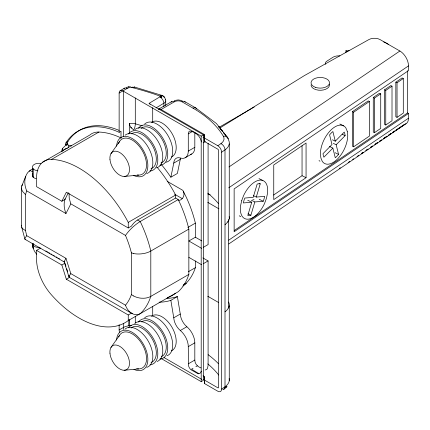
<?xml version="1.0" encoding="UTF-8"?>
<svg xmlns="http://www.w3.org/2000/svg" width="430" height="430" viewBox="0 0 430 430"><rect width="100%" height="100%" fill="white"/><g stroke="black" fill="none" stroke-linecap="round" stroke-linejoin="round"><path stroke-width="0.64" d="M165.733 105.457L165.733 100.83M129.059 319.753L129.043 325.768L129.097 319.786M69.036 193.452L69.246 198.434L70.816 203.852L125.501 235.425A78.593 45.376 60 0 1 131.408 252.851L131.408 294.593A78.593 45.376 60 0 1 125.501 305.198C127.318 311.062 133.875 317.216 140.201 313.685A92.31 53.293 60 0 0 150.806 296.388L188.851 274.421L188.851 229.093A92.31 53.293 60 0 0 178.246 199.552L175.628 198.036L137.584 220.004A13.717 7.917 -60 0 0 131.386 226.164L128.258 227.97L66.349 192.231L61.85 201.256L36.555 186.658L36.555 178.025A36.926 21.317 60 0 1 51.519 159.401L98.889 132.053A91.783 52.992 60 0 1 120.835 137.842M161.159 164.255A96.003 55.427 60 0 1 170.855 177.219L173.758 163.11A11.927 6.885 60 0 1 180.315 157.987A14.448 8.342 60 0 0 188.286 151.08L188.286 133.87L188.985 131.499L189.856 130.994C195.365 131.859 200.59 136.299 201.417 142.007M61.705 151.806L62.597 148.42L64.968 146.001M123.867 88.854A5.273 3.048 60 0 1 127.189 88.419A5.273 3.048 0 0 1 131.892 87.58L133.106 87.801A258.468 149.226 0 0 1 154.719 94.218L160.342 96.245A1.053 0.607 0 0 1 160.46 96.524L148.979 103.404L203.433 134.843L203.433 380.34L201.197 381.63L161.159 358.518M180.417 158.175A11.927 6.885 60 0 0 180.283 159.337L177.386 173.451L170.855 177.219M32.444 173.645C31.637 176.026 33.739 178.402 36.088 178.611M132.478 313.443A13.717 7.917 -60 0 1 131.386 313.164L69.053 277.194L64.124 261.66L65.978 258.339L26.773 235.704A78.593 45.376 60 0 1 25.515 230.614L25.515 194.559A78.593 45.376 60 0 1 26.773 190.915C23.311 183.631 23.973 172.57 32.427 169.119M195.376 260.962L195.376 267.67A89.144 51.471 60 0 1 186.093 283.246L182.895 286.004M64.887 199.455C63.463 204.078 64.221 209.12 65.978 213.549L70.816 203.852M247.734 200.251L251.749 202.224L247.804 215.468A17.141 9.073 -63.8 0 0 250.894 215.204L254.845 201.96L263.23 201.24A17.141 9.073 -63.8 0 0 264.686 196.359L256.296 197.074L253.431 195.666M256.296 197.074L260.247 183.83L259.096 183.266M64.124 261.66L64.441 262.085L24.945 239.274L25.074 237.946L26.773 235.704M21.758 186.136L25.553 176.628M131.892 87.58L132.139 86.951L132.51 87.672L133.451 87.419A5.273 1.79 -75.2 0 1 134.88 87.333M62.597 148.42L61.898 150.135M201.353 371.128L200.396 372.939L199.536 373.632L198.144 373.799L190.99 369.773A5.058 2.919 60 0 1 188.458 365.387L188.286 346.618A14.448 8.342 60 0 0 180.315 330.503A11.927 6.885 60 0 1 173.758 317.808L170.855 300.344L177.386 296.576L180.283 314.04A11.927 6.885 60 0 0 186.846 326.736A14.448 8.342 60 0 1 194.817 342.844L194.817 360.055C194.774 363.769 197.574 366.742 200.95 367.924M61.85 201.256L64.978 199.45L68.354 192.683M228.287 220.864A15.716 9.073 0 0 1 227.787 221.928L225.003 224.804M125.501 235.425C129.376 229.856 134.44 225.089 140.201 221.514L178.246 199.552M110.967 153.634L119.411 141.696M110.967 347.445L119.411 335.507M65.978 258.339L70.816 273.625L69.246 275.877L69.053 277.194M227.787 221.928L228.566 220.972A18.463 10.659 0 0 0 229.179 216.639M133.106 87.801L133.451 87.419M332.411 139.782L335.282 141.196L344.237 132.096A17.141 9.073 -63.8 0 1 345.118 135.66L336.169 144.754L338.566 154.408A17.141 9.073 -63.8 0 1 335.266 157.762L332.863 148.108L329.423 146.415M332.863 148.108L323.908 157.203A17.141 9.073 -63.8 0 1 323.027 153.644L331.981 144.55L329.579 134.896A17.141 9.073 -63.8 0 1 332.885 131.542L335.282 141.196M165.045 102.49L156.058 107.93M224.234 388.903L226.916 386.425L223.82 389.214M226.158 387.113L226.916 386.425M183.39 285.617L186.093 283.246L184.024 284.585M178.719 200.579C183.551 199.627 185.384 194.296 182.895 190.388L167.189 181.32M67.929 141.545L66.064 142.62A5.273 3.048 60 0 0 65.607 144.421L65.693 145.415L67.515 144.045L67.472 143.346A5.273 3.048 60 0 1 67.929 141.545A97.583 56.341 60 0 1 119.126 130.403M183.502 284.923L186.093 283.246M171.839 101.496L158.412 109.252A5.273 3.048 60 0 1 161.051 109.51L204.18 134.413L204.524 138.057L217.838 145.749L220.961 143.599A13.185 7.611 0 0 0 223.342 136.245A126.597 73.089 0 0 0 193.049 108.177L181.938 101.759A5.273 3.048 0 0 0 174.478 101.759A5.273 3.048 60 0 0 171.151 102.195M203.1 375.841L204.18 376.465L204.524 383.555L217.838 391.241A5.284 3.053 60 0 0 221.59 389.102L221.584 152.215L225.003 149.86A18.463 10.659 0 0 0 228.33 139.567A5.273 4.074 -30.6 0 0 223.342 136.245M221.584 389.096L225.003 386.742A18.463 10.659 0 0 0 229.179 378.577M228.98 166.948L399.889 51.014A12.153 7.02 60 0 1 408.511 65.887L408.5 70.622L234.14 188.899L234.14 231.754L408.5 113.477L407.565 112.934L407.565 70.751M228.717 187.84L408.5 65.881M352.417 111.628L368.241 100.894L369.445 101.485L369.445 136.063L353.621 146.802L352.417 146.211L352.417 111.628L353.621 112.219L369.445 101.485M373.272 97.481L379.523 93.24L380.727 93.831L380.727 128.414L374.476 132.655L373.272 132.064L373.272 97.481L374.476 98.072L380.727 93.831M384.554 89.827L390.805 85.586L392.01 86.177L392.01 120.76L385.758 125.001L384.554 124.41L384.554 89.827L385.758 90.418L392.01 86.177M395.837 82.173L402.088 77.932L403.292 78.523L403.292 113.106L397.04 117.347L395.837 116.756L395.837 82.173L397.04 82.77L403.292 78.523M273.571 195.037L302.048 175.725L302.048 145.722M306.063 177.697L273.754 199.611L273.754 164.943L306.063 143.029L306.063 177.697L302.048 175.725M234.248 230.507L407.565 112.934M228.717 240.166L408.5 118.212L408.5 113.477M228.798 243.955L405.979 123.765M361.463 153.483L363.13 152.354L361.485 153.505M365.914 150.478L367.032 149.726M370.37 147.474L372.595 145.974L370.391 147.49M377.61 142.593L374.826 144.469L377.626 142.609M383.732 138.465L387.075 136.213L383.748 138.476M392.644 132.456L394.869 130.956L392.649 132.462M339.227 168.533L340.34 167.786M348.133 162.524L349.8 161.395M352.584 159.519L353.696 158.767M357.034 156.509L358.706 155.386M365.941 150.5L368.166 148.995M219.972 127.936L304.209 75.696L368.962 39.533A7.912 4.569 0 0 1 380.05 39.581L399.889 51.014M120.228 90.655L124.549 88.155M66.064 142.62A97.583 56.341 60 0 1 119.137 132.295L119.137 93.068L127.189 88.419M67.472 143.346L65.607 144.421L67.515 144.045L67.655 144.781L65.693 145.415M42.328 162.449L89.698 135.101A36.926 21.317 60 0 1 98.889 132.053M119.137 132.295L121.002 131.22L121.002 138.492M161.051 109.51L174.478 101.759M188.286 133.87L192.64 131.36M119.137 93.068A5.273 3.048 60 0 1 122.867 90.913L201.197 136.138L203.433 134.843M218.843 127.457L254.216 107.032M188.286 151.08L194.817 147.313L194.817 132.752M203.202 142.846L205.373 141.588M173.758 163.11L180.283 159.337M185.12 157.794L191.646 154.021M188.851 274.421A92.31 53.293 60 0 1 178.246 291.717L128.258 320.57A91.783 52.992 60 0 1 51.519 294.937A36.926 21.317 60 0 1 36.555 259.032L36.555 250.4L40.716 248.002M128.258 227.97L128.258 222.375L175.628 195.021A91.783 52.992 60 0 0 157.068 167.238M36.555 250.4L61.85 265.004L64.457 263.499M61.85 265.004L66.349 279.231L69.477 277.425L68.891 275.565M187.846 227.486L195.376 223.138A89.144 51.471 60 0 0 186.093 196.843L183.384 191.468M188.851 229.093L150.806 251.055A13.599 6.557 -7.1 0 1 143.754 253.528L141.067 253.888A13.959 6.584 -7.1 0 1 133.461 253.485M201.734 240.891L195.376 237.22L188.851 240.988L201.568 248.33M203.202 247.39L208.093 244.562L208.093 143.367M188.426 271.679L195.376 267.67M203.202 263.757L208.093 260.929L208.093 365.473L207.47 368.467L206.69 369.472L205.131 370.004M66.349 279.231L128.258 314.97L131.386 313.164M119.545 332.137A5.273 3.048 60 0 1 119.137 329.95L123.458 327.456A10.551 6.09 0 0 1 131.591 325.682M173.758 317.808L180.283 314.04M180.315 330.503L186.846 326.736M188.286 346.618L194.817 342.844M188.286 363.823L194.817 360.055M192.995 368.338L191.549 369.171L197.467 372.848A5.714 3.3 60 0 0 198.794 373.353M195.886 366.666L197.332 365.833M160.111 96.073L160.734 95.809A5.273 3.048 -60 0 1 163.47 96.524M126.269 87.381L130.462 86.591M128.258 86.865L128.581 86.785M174.252 100.534L178.208 99.921L182.164 100.534M160.342 96.245L161.497 95.971L159.992 96.019L160.379 95.648A5.273 2.236 -70.7 0 1 162.164 95.67M124.146 176.456L138.702 175.112M124.146 370.268L138.702 368.924M252.759 199.821L254.049 199.708M251.749 202.224L243.364 202.944A17.141 9.073 -63.8 0 1 244.815 198.058L253.205 197.338L257.151 184.094A17.141 9.073 -63.8 0 1 260.247 183.83M160.148 96.954L161.497 97.368L160.256 96.879M160.46 96.524L161.825 96.669L160.444 96.621L161.739 97.029L160.406 96.712M207.937 194.091L210.152 194.688M131.408 252.851L133.477 253.469M134.391 86.994L161.556 95.293M24.945 239.274L25.553 239.462M142.222 125.823L135.294 123.808A10.562 6.079 -0.9 0 0 129.376 123.41M71.52 145.921L68.203 145.018A17.63 0.306 89.3 0 1 68.252 145.195M339.877 124.012L343.742 125.909M342.253 134.246L345.118 135.66M333.298 143.346L336.169 144.754M335.12 152.714L338.566 154.408M258.984 178.606L262.848 180.503M259.215 199.267L263.23 201.24M251.4 200.267L254.845 201.96M248.029 213.791L250.894 215.204M345.892 52.594L345.892 50.799L347.644 51.707M25.515 230.614L22.548 228.652L21.769 227.438A13.674 6.762 -6.6 0 1 21.634 225.223M184.572 101.496L195.688 107.914L216.398 123.501L227.787 137.718M203.03 137.197L204.18 137.858L204.524 141.502L217.838 149.194A1.059 0.613 60 0 1 218.59 150.484L218.59 387.365A1.059 0.613 60 0 1 217.838 387.796L204.524 380.109L204.18 376.465M207.776 202.385L218.913 208.819M174.639 194.236L182.175 198.585M137.584 220.004L140.201 221.514A92.31 53.293 60 0 1 150.806 251.055L150.806 296.388M202.89 257.925L208.093 260.929M188.851 257.355L201.568 264.697M32.255 171.683L30.121 170.452A92.31 53.293 60 0 0 29.552 171.473M26.773 190.915L65.978 213.549M207.776 296.281L218.553 302.5M45.838 250.959L47.542 251.942M48.681 252.598L49.821 253.259M50.96 253.915L52.094 254.571M53.234 255.232L54.373 255.888M56.083 256.871L57.217 257.527M58.356 258.188L59.496 258.844M70.816 273.625L125.501 305.198M203.03 379.244L204.18 379.91M164.04 357.561L201.697 379.335M131.408 294.593L133.477 295.937M129.371 133.413L129.371 123.383L129.769 125.345L130.827 127.275L133.768 130.01A5.273 1.838 -76.1 0 0 135.294 123.808L135.294 97.954M162.787 95.831L164.835 97.836L165.55 99.717M160.734 97.341L162.787 99.739L163.696 101.98A5.273 3.048 60 0 1 163.878 103.415L163.878 106.726M163.163 96.126L164.271 97.051L163.545 96.406M25.515 194.559L22.548 191.393L21.769 189.646A13.674 8.874 7.6 0 1 22.516 184.508M130.827 127.275L131.51 128.108M36.711 254.211C33.97 251.373 32.605 247.492 32.433 243.59A6.552 3.784 0 0 0 39.377 247.503M222.74 131.591L218.773 126.549L222.729 131.714M223.519 132.741L224.309 133.768M225.105 134.794L228.271 138.906M41.006 163.464A6.552 3.784 0 0 0 34.346 164.384A6.552 3.784 0 0 0 32.75 168.232L33.142 168.78A6.552 3.784 0 0 0 37.953 170.796M64.978 263.198L65.957 266.288M66.736 268.761L67.72 271.857M21.769 227.438L24.795 238.747M32.519 244.364L33.239 248.395L32.433 243.59M32.669 243.391L32.831 245.1M68.305 145.808L68.402 147.775M32.75 168.232L32.831 176.924M33.481 243.794L33.497 245.799L33.492 243.788M33.142 168.78L33.18 177.488M397.04 82.77L397.04 117.347M385.758 90.418L385.758 125.001M374.476 98.072L374.476 132.655M353.621 112.219L353.621 146.802M229.26 143.883L229.26 218.822M229.26 305.821L229.26 380.765M228.604 219.338L228.604 305.671A15.716 9.073 0 0 1 228.287 307.864M204.524 138.057L204.524 141.502M204.524 380.109L204.524 383.555M204.18 134.413L204.18 137.858M201.197 136.138L201.197 381.63M195.376 223.138L195.376 237.22M175.628 195.021L175.628 198.036M152.709 122.453L152.709 109.865A5.273 3.048 60 0 0 152.301 107.672M152.709 306.321L152.709 315.598M135.294 316.276L135.294 322.903M128.258 314.97L128.258 320.57M123.458 91.241L123.458 136.74M123.458 323.441L123.458 327.456A5.273 3.048 60 0 0 123.867 329.643M119.137 324.629L119.137 329.95M21.5 187.878L21.5 226.132M329.38 84.113A9.229 5.332 0 0 1 320.984 90.257A9.229 5.332 0 0 1 311.03 84.946M408.5 118.212A12.121 7.004 60 0 1 404.893 124.195M319.985 161.223A21.097 11.164 -63.8 0 1 319.028 160.53M240.778 216.623A21.097 11.164 -63.8 0 1 239.252 215.758M118.734 336.905A20.285 11.712 60 0 1 142.529 344.898A20.285 11.712 60 0 1 136.622 368.714M151.521 316.131A20.043 11.572 60 0 1 172.081 327.445A20.043 11.572 60 0 1 171.484 350.832M116.568 340.039A22.156 12.793 60 0 1 132.386 332.428A22.156 12.793 60 0 1 147.839 358.539A22.156 12.793 60 0 1 133.945 369.392M125.168 328.977A22.156 12.793 60 0 1 148.484 341.56A22.156 12.793 60 0 1 146.7 367.392M138.519 322.043A22.156 12.793 60 0 1 163.163 332.524A22.156 12.793 60 0 1 159.917 359.109M144.63 317.861A22.156 12.793 60 0 1 167.888 329.235A22.156 12.793 60 0 1 167.13 355.717M141.577 321.871A20.043 11.572 60 0 1 162.137 333.185A20.043 11.572 60 0 1 161.535 356.572M128.57 327.789A22.156 12.793 60 0 1 153.214 338.27A22.156 12.793 60 0 1 149.973 364.85M134.681 323.607A22.156 12.793 60 0 1 157.944 334.975A22.156 12.793 60 0 1 157.186 361.463M131.15 327.983A20.043 11.572 60 0 1 152.193 338.931A20.043 11.572 60 0 1 151.021 362.544M388.225 44.344A5.273 3.048 0 0 0 387.279 43.602L385.108 42.468A5.273 3.048 0 0 0 383.721 41.952M339.861 55.9A7.912 4.569 0 0 0 332.772 57.367L326.784 61.221A5.273 3.048 0 0 0 325.795 64.349M349.144 50.74A42.199 24.365 0 0 1 345.892 50.799M118.551 143.599A20.285 11.712 60 0 1 142.131 150.398A20.285 11.712 60 0 1 137.154 174.999M151.521 122.319A20.043 11.572 60 0 1 172.081 133.628A20.043 11.572 60 0 1 171.484 157.02M116.568 146.227A22.156 12.793 60 0 1 132.58 138.734A22.156 12.793 60 0 1 147.85 165.184A22.156 12.793 60 0 1 133.359 175.306M125.168 135.165A22.156 12.793 60 0 1 148.484 147.748A22.156 12.793 60 0 1 146.7 173.58M138.519 128.231A22.156 12.793 60 0 1 163.163 138.713A22.156 12.793 60 0 1 159.917 165.297M144.63 124.05A22.156 12.793 60 0 1 168.377 136.267A22.156 12.793 60 0 1 166.039 162.244M141.094 128.43A20.043 11.572 60 0 1 162.137 139.374A20.043 11.572 60 0 1 160.971 162.992M128.57 133.972A22.156 12.793 60 0 1 153.214 144.458A22.156 12.793 60 0 1 149.973 171.038M135.111 129.425A22.156 12.793 60 0 1 158.428 142.007A22.156 12.793 60 0 1 156.649 167.84M131.628 133.8A20.043 11.572 60 0 1 152.446 145.571A20.043 11.572 60 0 1 151.021 168.732M207.814 363.914A126.597 73.089 0 0 1 218.72 375.024M181.938 101.759A5.273 3.048 -60 0 1 185.26 102.195M217.838 145.754A5.284 3.053 60 0 1 221.59 152.22M193.049 108.177A5.273 3.048 -60 0 1 196.596 109.107M220.961 143.599A5.273 3.3 55.5 0 1 225.003 149.86L225.003 386.742A5.273 3.3 55.5 0 1 222.799 389.515M220.289 128.774A131.87 76.137 0 0 1 221.138 129.726M223.928 133.101A131.87 76.137 0 0 1 225.89 135.767M208.115 354.669A131.87 76.137 0 0 1 218.526 363.775M225.003 311.804A15.716 9.073 0 0 0 227.787 308.928L228.566 307.971A18.463 10.659 0 0 0 228.615 302.027M207.787 193.134A127.651 73.697 0 0 1 218.548 203.686M62.586 151.242A6.552 5.348 -2.1 0 1 67.397 148.328M165.421 99.701A6.332 3.655 0 0 1 165.421 101.958M194.817 147.313A14.448 8.342 60 0 1 190.587 154.429M170.855 300.344A96.003 55.427 60 0 1 159.095 302.161M149.559 103.791A5.273 3.048 60 0 1 150.129 104.28M177.386 296.576A96.003 55.427 60 0 1 166.867 298.377M51.519 159.401A91.783 52.992 60 0 1 128.258 222.375M175.628 293.222A91.783 52.992 60 0 1 167.377 297.657M150.796 296.383A13.599 8.96 8.3 0 1 143.749 298.253L141.067 298.189A13.959 9.32 8.5 0 1 133.494 295.921M64.978 199.45A13.841 7.987 0 0 1 65.075 198.81M241.687 200.702L240.564 205.728A21.097 11.164 -63.8 0 0 248.201 219.187A21.097 11.164 -63.8 0 0 264.471 203.686L266.358 198.596L267.481 193.57A21.097 11.164 -63.8 0 0 259.849 180.111A21.097 11.164 -63.8 0 0 243.579 195.618L241.687 200.702M381.507 139.965L379.281 141.47L381.517 139.976M390.972 133.585L388.188 135.461L390.977 133.59M404.334 124.571L395.982 130.204L404.334 124.571M347.241 131.274L345.913 128.006A21.097 11.164 -63.8 0 0 330.536 130.414A21.097 11.164 -63.8 0 0 320.398 153.929L320.904 158.03L322.231 161.298A21.097 11.164 -63.8 0 0 337.614 158.89A21.097 11.164 -63.8 0 0 347.746 135.375L347.241 131.274M315.647 87.408A9.229 5.332 0 0 0 329.493 82.791A9.229 5.332 0 0 0 315.647 78.174A9.229 5.332 0 0 0 315.647 87.408M109.956 353.18A13.851 7.998 60 0 0 125.453 370.096A13.851 7.998 60 0 0 123.679 349.59A13.851 7.998 60 0 0 109.956 353.18M109.956 159.369A13.851 7.998 60 0 0 125.453 176.284A13.851 7.998 60 0 0 123.679 155.778A13.851 7.998 60 0 0 109.956 159.369"/></g></svg>
